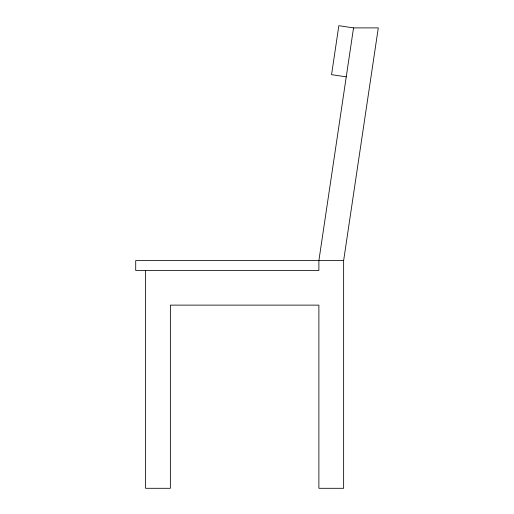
<?xml version="1.0" encoding="UTF-8"?>
<svg xmlns="http://www.w3.org/2000/svg" width="514" height="514" viewBox="0 0 514 514"><rect width="100%" height="100%" fill="white"/><g stroke="black" fill="none" stroke-linecap="round" stroke-linejoin="round"><path stroke-width="0.77" d="M353.536 27.891L318.886 260.572L318.886 270.473L135.709 270.473L135.709 260.572L343.635 260.572L378.291 27.891L353.536 27.891L338.848 25.7L331.556 74.665L346.243 76.856M343.635 260.572L343.635 488.3L318.886 488.3L318.886 305.123L170.365 305.123L170.365 488.3L145.61 488.3L145.61 270.473"/></g></svg>
